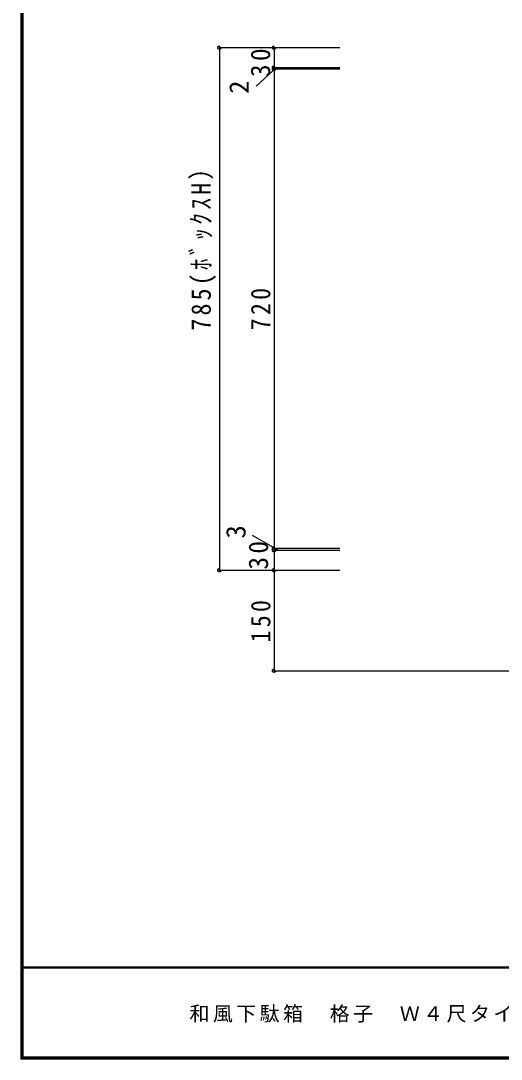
# Model space of a CAD drawing. Units: millimetres at full size, sheet at 1:10; details may follow other scales. Extents: x -1947 to 1953, y -1436 to 1392.
# Drawn here: x -1947 to -1225, y -1402 to 158 of the extents above; entities that cross this region are included whole.
import ezdxf
from ezdxf.enums import TextEntityAlignment as Align

# ---------------------------------------------------------------- set-up
doc = ezdxf.new("R2010")
doc.units = ezdxf.units.MM
doc.header["$LTSCALE"] = 10
doc.header["$PDMODE"] = 32
doc.header["$PDSIZE"] = 5
doc.linetypes.add('DASHED1', pattern=[1.8, 1.2, -0.6])
for name, color, linetype in [('4-4', 7, 'DASHED1'), ('4-C', 3, 'Continuous'), ('F-1', 6, 'Continuous'), ('F-A', 7, 'Continuous')]:
    doc.layers.add(name, color=color, linetype=linetype)
doc.styles.add('ＭＳ ゴシック', font='')
doc.styles.get('ＭＳ ゴシック').set_extended_font_data('MS Gothic')

msp = doc.modelspace()

# ---------------------------------------------------------------- linework, layer by layer
at = {"layer": '4-4', "color": 4, "linetype": 'Continuous'}
for p, q in [((-1648.54, 120.01), (-1648.54, -667.99)), ((-1566.45, 118.01), (-1566.45, 88.01)), ((-1566.45, 88.01), (-1566.45, -636.99)), ((-1566.45, -636.99), (-1566.45, -666.99)), ((-1566.45, -667.99), (-1566.45, -817.99))]:
    msp.add_line(p, q, dxfattribs=at)
at = {"layer": '4-4', "linetype": 'Continuous'}
for p, q in [((-1566.45, 118.01), (-1467.54, 118.01)), ((-1566.45, 86.01), (-1467.54, 86.01)), ((-1566.45, -633.99), (-1467.54, -633.99)), ((-1566.45, -817.99), (1321.11, -817.99))]:
    msp.add_line(p, q, dxfattribs=at)
at = {"layer": '4-4', "color": 3, "linetype": 'Continuous'}
for p, q in [((-1593.37, 60.29), (-1562.07, 88.79)), ((-1599.2, -614.14), (-1560.83, -636.31))]:
    msp.add_line(p, q, dxfattribs=at)
at = {"layer": '4-4', "color": 4}
for p in [(-1648.54, 118.01), (-1566.45, 118.01), (-1566.45, 88.01), (-1566.45, 86.01), (-1566.45, -633.99), (-1566.45, -636.99), (-1648.54, -666.99), (-1566.45, -666.99), (-1566.45, -817.99)]:
    msp.add_point(p, dxfattribs=at)
at = {"layer": '4-C', "color": 4}
for p, q in [((-1648.54, 118.01), (-1467.54, 118.01)), ((-1566.45, 88.01), (-1467.54, 88.01)), ((-1566.45, 86.01), (-1467.54, 86.01)), ((-1566.45, -633.99), (-1467.54, -633.99)), ((-1566.45, -636.99), (-1467.54, -636.99)), ((-1648.54, -666.99), (-1467.54, -666.99))]:
    msp.add_line(p, q, dxfattribs=at)
at = {"layer": 'F-1'}
for p, q in [((-1946.69, 1391.67), (-1946.69, -1401.67)), ((-1945.03, 1391.67), (-1945.03, -1401.67)), ((-1943.36, 1391.67), (-1943.36, -1401.67)), ((1953.31, -1263.33), (-1946.69, -1263.33)), ((1953.31, -1265), (-1946.69, -1265)), ((1953.31, -1398.33), (-1946.69, -1398.33)), ((1953.31, -1400), (-1946.69, -1400)), ((1953.31, -1401.67), (-1946.69, -1401.67))]:
    msp.add_line(p, q, dxfattribs=at)

# ---------------------------------------------------------------- texts
at = {"layer": '4-4', "style": 'ＭＳ ゴシック'}
for s, p in [('2', (-1595.6, 48.56)), ('3', (-1600.39, -619.38))]:
    msp.add_text(s, height=29.33, rotation=90, dxfattribs=at).set_placement(p, align=Align.BOTTOM_LEFT)
at = {"layer": '4-4', "char_height": 29.33, "attachment_point": 7, "rotation": 90, "style": 'ＭＳ ゴシック'}
for s, insert in [('\\T1.27;\\W0.95;30', (-1571.84, 73.83)), ('\\T1.26;\\W0.9;785(ﾎﾞｯｸｽH）', (-1653.54, -306.99)), ('\\T1.27;\\W0.9;720', (-1571.45, -306.49)), ('\\T1.27;\\W0.95;30', (-1574.92, -666.15)), ('\\T1.27;\\W0.9;150', (-1571.45, -775.49))]:
    msp.add_mtext(s, dxfattribs=dict(at, insert=insert))
at = {"layer": 'F-A', "insert": (-1693.36, -1346.67), "char_height": 21.99, "attachment_point": 7, "style": 'ＭＳ ゴシック'}
msp.add_mtext('\\T1.17;和風下駄箱\u3000格子\u3000Ｗ４尺タイプ', dxfattribs=at)

doc.saveas('drawing.dxf')
